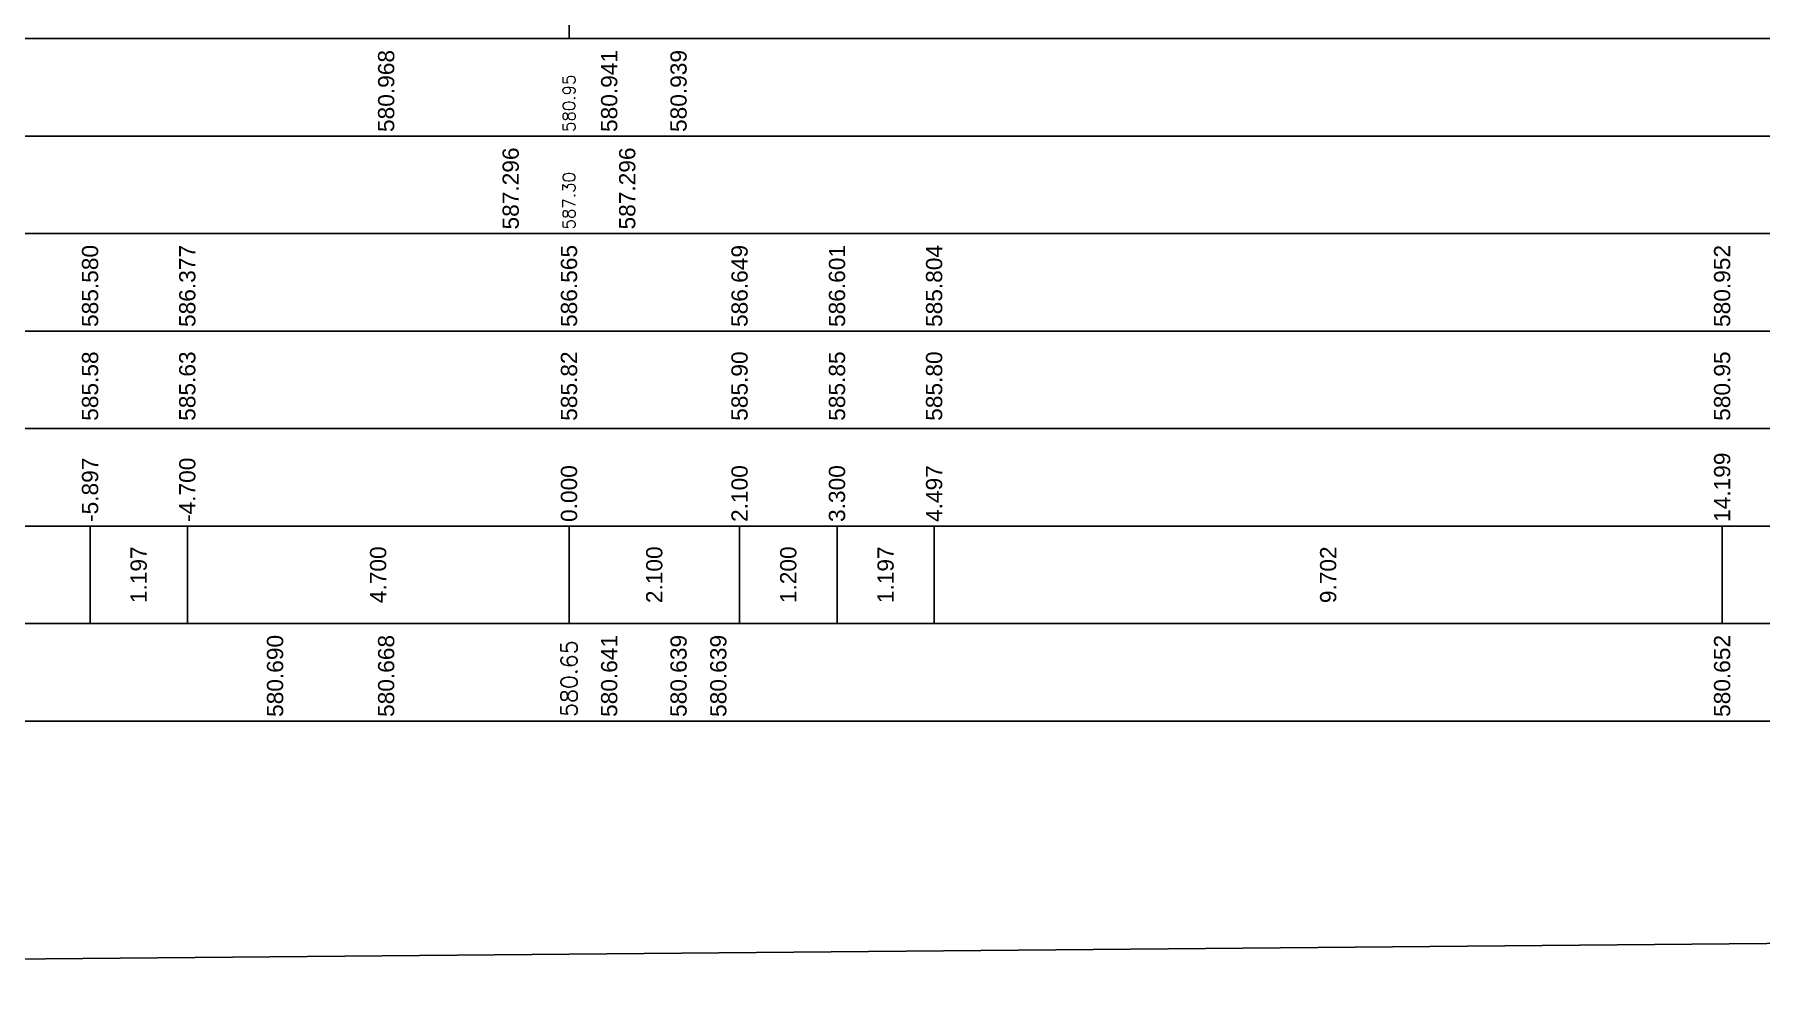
# Model space of a CAD drawing. Header units: millimetres. Extents: x 2762 to 3076, y 916 to 3305.
# Drawn here: x 2815.47 to 2836.72, y 1325.13 to 1336.73 of the extents above; entities that cross this region are included whole.
import ezdxf

# ---------------------------------------------------------------- set-up
doc = ezdxf.new("R2010")
doc.units = ezdxf.units.MM
doc.header["$LTSCALE"] = 2
doc.styles.add('C3D_Profil_Travers', font='romans.shx')

msp = doc.modelspace()

# ---------------------------------------------------------------- linework, layer by layer
at = {"color": 7, "linetype": 'Continuous', "lineweight": -3}
for p, q in [((2822.055, 1336.684), (2822.055, 1348.884)), ((2797.054, 1336.684), (2847.056, 1336.684)), ((2816.158, 1329.484), (2816.158, 1330.684)), ((2816.158, 1329.484), (2816.158, 1330.684)), ((2817.355, 1329.484), (2817.355, 1330.684)), ((2817.355, 1329.484), (2817.355, 1330.684)), ((2822.055, 1329.484), (2822.055, 1330.684)), ((2822.055, 1329.484), (2822.055, 1330.684)), ((2824.155, 1329.484), (2824.155, 1330.684)), ((2824.155, 1329.484), (2824.155, 1330.684)), ((2825.355, 1329.484), (2825.355, 1330.684)), ((2825.355, 1329.484), (2825.355, 1330.684)), ((2826.551, 1329.484), (2826.551, 1330.684)), ((2826.551, 1329.484), (2826.551, 1330.684)), ((2836.254, 1329.484), (2836.254, 1330.684))]:
    msp.add_line(p, q, dxfattribs=at)
for points in [[(2797.054, 1335.484), (2847.056, 1335.484), (2847.056, 1336.684), (2797.054, 1336.684)], [(2797.054, 1334.284), (2847.056, 1334.284), (2847.056, 1335.484), (2797.054, 1335.484)], [(2797.054, 1333.084), (2847.056, 1333.084), (2847.056, 1334.284), (2797.054, 1334.284)], [(2797.054, 1331.884), (2847.056, 1331.884), (2847.056, 1333.084), (2797.054, 1333.084)], [(2797.054, 1330.684), (2847.056, 1330.684), (2847.056, 1331.884), (2797.054, 1331.884)], [(2797.054, 1329.484), (2847.056, 1329.484), (2847.056, 1330.684), (2797.054, 1330.684)], [(2797.054, 1328.284), (2847.056, 1328.284), (2847.056, 1329.484), (2797.054, 1329.484)]]:
    msp.add_3dface(points, dxfattribs=at)

# ---------------------------------------------------------------- texts
at = {"color": 7, "linetype": 'Continuous', "lineweight": -3, "rotation": 90, "style": 'C3D_Profil_Travers'}
for s, insert, char_height, attachment_point in [('580.95', (2822.055, 1335.534), 0.15, 4), ('587.30', (2822.055, 1334.334), 0.15, 4), ('{\\fArial|b0|i0|c0|p34;585.58}', (2816.158, 1331.979), 0.2, 4), ('{\\fArial|b0|i0|c0|p34;585.63}', (2817.355, 1331.979), 0.2, 4), ('{\\fArial|b0|i0|c0|p34;585.82}', (2822.055, 1331.979), 0.2, 4), ('{\\fArial|b0|i0|c0|p34;585.90}', (2824.155, 1331.979), 0.2, 4), ('{\\fArial|b0|i0|c0|p34;585.85}', (2825.355, 1331.979), 0.2, 4), ('{\\fArial|b0|i0|c0|p34;585.80}', (2826.551, 1331.979), 0.2, 4), ('{\\fArial|b0|i0|c0|p34;580.95}', (2836.254, 1331.979), 0.2, 4), ('{\\fArial|b0|i0|c0|p34;1.197}', (2816.756, 1330.084), 0.2, 5), ('{\\fArial|b0|i0|c0|p34;4.700}', (2819.705, 1330.084), 0.2, 5), ('{\\fArial|b0|i0|c0|p34;2.100}', (2823.105, 1330.084), 0.2, 5), ('{\\fArial|b0|i0|c0|p34;1.200}', (2824.755, 1330.084), 0.2, 5), ('{\\fArial|b0|i0|c0|p34;1.197}', (2825.953, 1330.084), 0.2, 5), ('{\\fArial|b0|i0|c0|p34;9.702}', (2831.403, 1330.084), 0.2, 5), ('580.65', (2822.055, 1328.334), 0.2, 4)]:
    msp.add_mtext(s, dxfattribs=dict(at, insert=insert, char_height=char_height, attachment_point=attachment_point))

# ---------------------------------------------------------------- next in the draw order: texts
at = {"color": 7, "linetype": 'Continuous', "lineweight": -3, "char_height": 0.2, "attachment_point": 4, "rotation": 90, "style": 'C3D_Profil_Travers', "bg_fill": 3, "box_fill_scale": 1.000375, "bg_fill_color": 256, "bg_fill_true_color": 13158600, "bg_fill_transparency": 0}
for s, insert, width in [('{\\fArial|b0|i0|c0|p34;580.968}', (2819.804, 1335.534), 0.99595), ('{\\fArial|b0|i0|c0|p34;580.941}', (2822.55, 1335.534), 0.95654), ('{\\fArial|b0|i0|c0|p34;580.939}', (2823.404, 1335.534), 0.99595), ('{\\fArial|b0|i0|c0|p34;587.296}', (2821.337, 1334.334), 0.99539), ('{\\fArial|b0|i0|c0|p34;587.296}', (2822.772, 1334.334), 0.99539), ('{\\fArial|b0|i0|c0|p34;585.580}', (2816.158, 1333.134), 0.99484), ('{\\fArial|b0|i0|c0|p34;586.377}', (2817.355, 1333.134), 0.99553), ('{\\fArial|b0|i0|c0|p34;586.565}', (2822.055, 1333.134), 0.99705), ('{\\fArial|b0|i0|c0|p34;586.649}', (2824.155, 1333.134), 0.99595), ('{\\fArial|b0|i0|c0|p34;586.601}', (2825.355, 1333.134), 0.95654), ('{\\fArial|b0|i0|c0|p34;585.804}', (2826.551, 1333.134), 0.99471), ('{\\fArial|b0|i0|c0|p34;580.952}', (2836.254, 1333.134), 0.99347), ('{\\fArial|b0|i0|c0|p34;\\C256;-5.897}', (2816.158, 1330.734), 0.77838), ('{\\fArial|b0|i0|c0|p34;\\C256;-4.700}', (2817.355, 1330.734), 0.77769), ('{\\fArial|b0|i0|c0|p34;\\C256;14.199}', (2836.254, 1330.734), 0.81999), ('{\\fArial|b0|i0|c0|p34;\\C256;0.000}', (2822.055, 1330.734), 0.68096), ('{\\fArial|b0|i0|c0|p34;\\C256;2.100}', (2824.155, 1330.734), 0.6844), ('{\\fArial|b0|i0|c0|p34;\\C256;3.300}', (2825.355, 1330.734), 0.68082), ('{\\fArial|b0|i0|c0|p34;\\C256;4.497}', (2826.551, 1330.734), 0.68978), ('{\\fArial|b0|i0|c0|p34;580.690}', (2818.436, 1328.334), 0.99484), ('{\\fArial|b0|i0|c0|p34;580.668}', (2819.804, 1328.334), 0.99595), ('{\\fArial|b0|i0|c0|p34;580.641}', (2822.55, 1328.334), 0.95654), ('{\\fArial|b0|i0|c0|p34;580.639}', (2823.404, 1328.334), 0.99595), ('{\\fArial|b0|i0|c0|p34;580.639}', (2823.894, 1328.334), 0.99595), ('{\\fArial|b0|i0|c0|p34;580.652}', (2836.254, 1328.334), 0.99347)]:
    msp.add_mtext(s, dxfattribs=dict(at, insert=insert, width=width))

# ---------------------------------------------------------------- next in the draw order: linework, layer by layer
msp.add_lwpolyline([(2789.8, 1354.627), (2847.862, 1355.145), (2847.862, 1325.645), (2789.8, 1325.127)], close=True)

doc.saveas('drawing.dxf')
